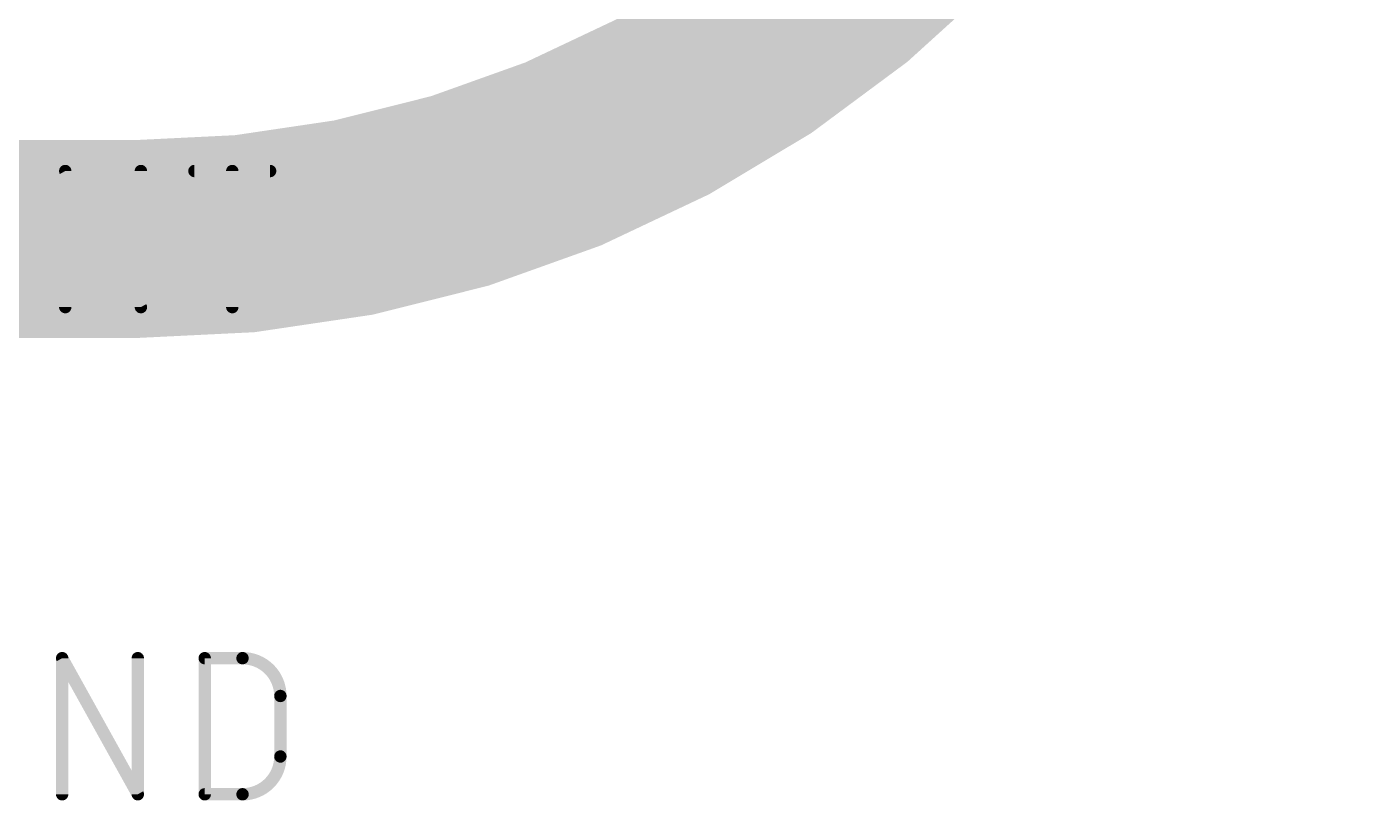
# Model space of a CAD drawing. Extents: x 37.9 to 63.7, y 29.1 to 56.
# Drawn here: x 45.76 to 51.21, y 44.07 to 47.24 of the extents above; entities that cross this region are included whole.
import ezdxf

# ---------------------------------------------------------------- set-up
doc = ezdxf.new("R2010")
doc.units = 0
doc.layers.add('1', color=12, linetype='CONTINUOUS')
doc.layers.add('51', color=251, linetype='CONTINUOUS')

msp = doc.modelspace()

# ---------------------------------------------------------------- linework, layer by layer
at = {"layer": '1'}
for points, const_width in [([(46.21, 46.37, 0.4142), (50.8, 50.96)], 0.8128), ([(46.21, 46.5732, 1), (46.21, 46.1668)], 0.4064), ([(46.21, 46.1668, 1), (46.21, 46.5732)], 0.4064)]:
    msp.add_lwpolyline(points, format="xyb", dxfattribs=dict(at, const_width=const_width))
at = {"layer": '1', "const_width": 0.8128}
msp.add_lwpolyline([(43.3, 46.37), (46.21, 46.37)], dxfattribs=at)
at = {"layer": '51', "const_width": 0.0508}
for points in [[(45.9234, 46.0906), (45.9234, 46.6494)], [(45.9234, 46.6494), (46.2338, 46.0906)], [(46.2338, 46.0906), (46.2338, 46.6494)], [(46.4537, 46.6494), (46.7642, 46.6494)], [(46.6089, 46.0906), (46.6089, 46.6494)], [(45.9106, 44.0906), (45.9106, 44.6494)], [(45.9106, 44.6494), (46.2211, 44.0906)], [(46.2211, 44.0906), (46.2211, 44.6494)], [(46.4958, 44.0906), (46.4958, 44.6494)], [(46.4958, 44.6494), (46.651, 44.6494)], [(46.8063, 44.4942), (46.8063, 44.2458)], [(46.651, 44.0906), (46.4958, 44.0906)]]:
    msp.add_lwpolyline(points, dxfattribs=at)
at = {"layer": '51'}
for points, const_width in [([(45.9361, 46.6494, 1), (45.9107, 46.6494)], 0.0254), ([(45.9345, 46.6556, 1), (45.9123, 46.6432)], 0.0254), ([(46.2465, 46.6494, 1), (46.2211, 46.6494)], 0.0254), ([(46.4537, 46.6621, 1), (46.4537, 46.6367)], 0.0254), ([(46.6216, 46.6494, 1), (46.5962, 46.6494)], 0.0254), ([(46.7642, 46.6367, 1), (46.7642, 46.6621)], 0.0254), ([(45.9107, 46.0906, 1), (45.9361, 46.0906)], 0.0254), ([(46.2211, 46.0906, 1), (46.2465, 46.0906)], 0.0254), ([(46.2227, 46.0844, 1), (46.2449, 46.0968)], 0.0254), ([(46.5962, 46.0906, 1), (46.6216, 46.0906)], 0.0254), ([(45.9233, 44.6494, 1), (45.8979, 44.6494)], 0.0254), ([(45.9217, 44.6556, 1), (45.8995, 44.6432)], 0.0254), ([(46.2338, 44.6494, 1), (46.2084, 44.6494)], 0.0254), ([(46.5085, 44.6494, 1), (46.4831, 44.6494)], 0.0254), ([(46.4958, 44.6621, 1), (46.4958, 44.6367)], 0.0254), ([(46.8063, 44.4942, 0.4142), (46.651, 44.6494)], 0.0508), ([(46.651, 44.6621, 1), (46.651, 44.6367)], 0.0254), ([(46.651, 44.6367, 1), (46.651, 44.6621)], 0.0254), ([(46.819, 44.4942, 1), (46.7936, 44.4942)], 0.0254), ([(46.7936, 44.4942, 1), (46.819, 44.4942)], 0.0254), ([(46.651, 44.0906, 0.4142), (46.8063, 44.2458)], 0.0508), ([(46.819, 44.2458, 1), (46.7936, 44.2458)], 0.0254), ([(46.7936, 44.2458, 1), (46.819, 44.2458)], 0.0254), ([(45.8979, 44.0906, 1), (45.9233, 44.0906)], 0.0254), ([(46.2084, 44.0906, 1), (46.2338, 44.0906)], 0.0254), ([(46.21, 44.0844, 1), (46.2322, 44.0968)], 0.0254), ([(46.4958, 44.1033, 1), (46.4958, 44.0779)], 0.0254), ([(46.4831, 44.0906, 1), (46.5085, 44.0906)], 0.0254), ([(46.651, 44.1033, 1), (46.651, 44.0779)], 0.0254), ([(46.651, 44.0779, 1), (46.651, 44.1033)], 0.0254)]:
    msp.add_lwpolyline(points, format="xyb", dxfattribs=dict(at, const_width=const_width))

doc.saveas('drawing.dxf')
